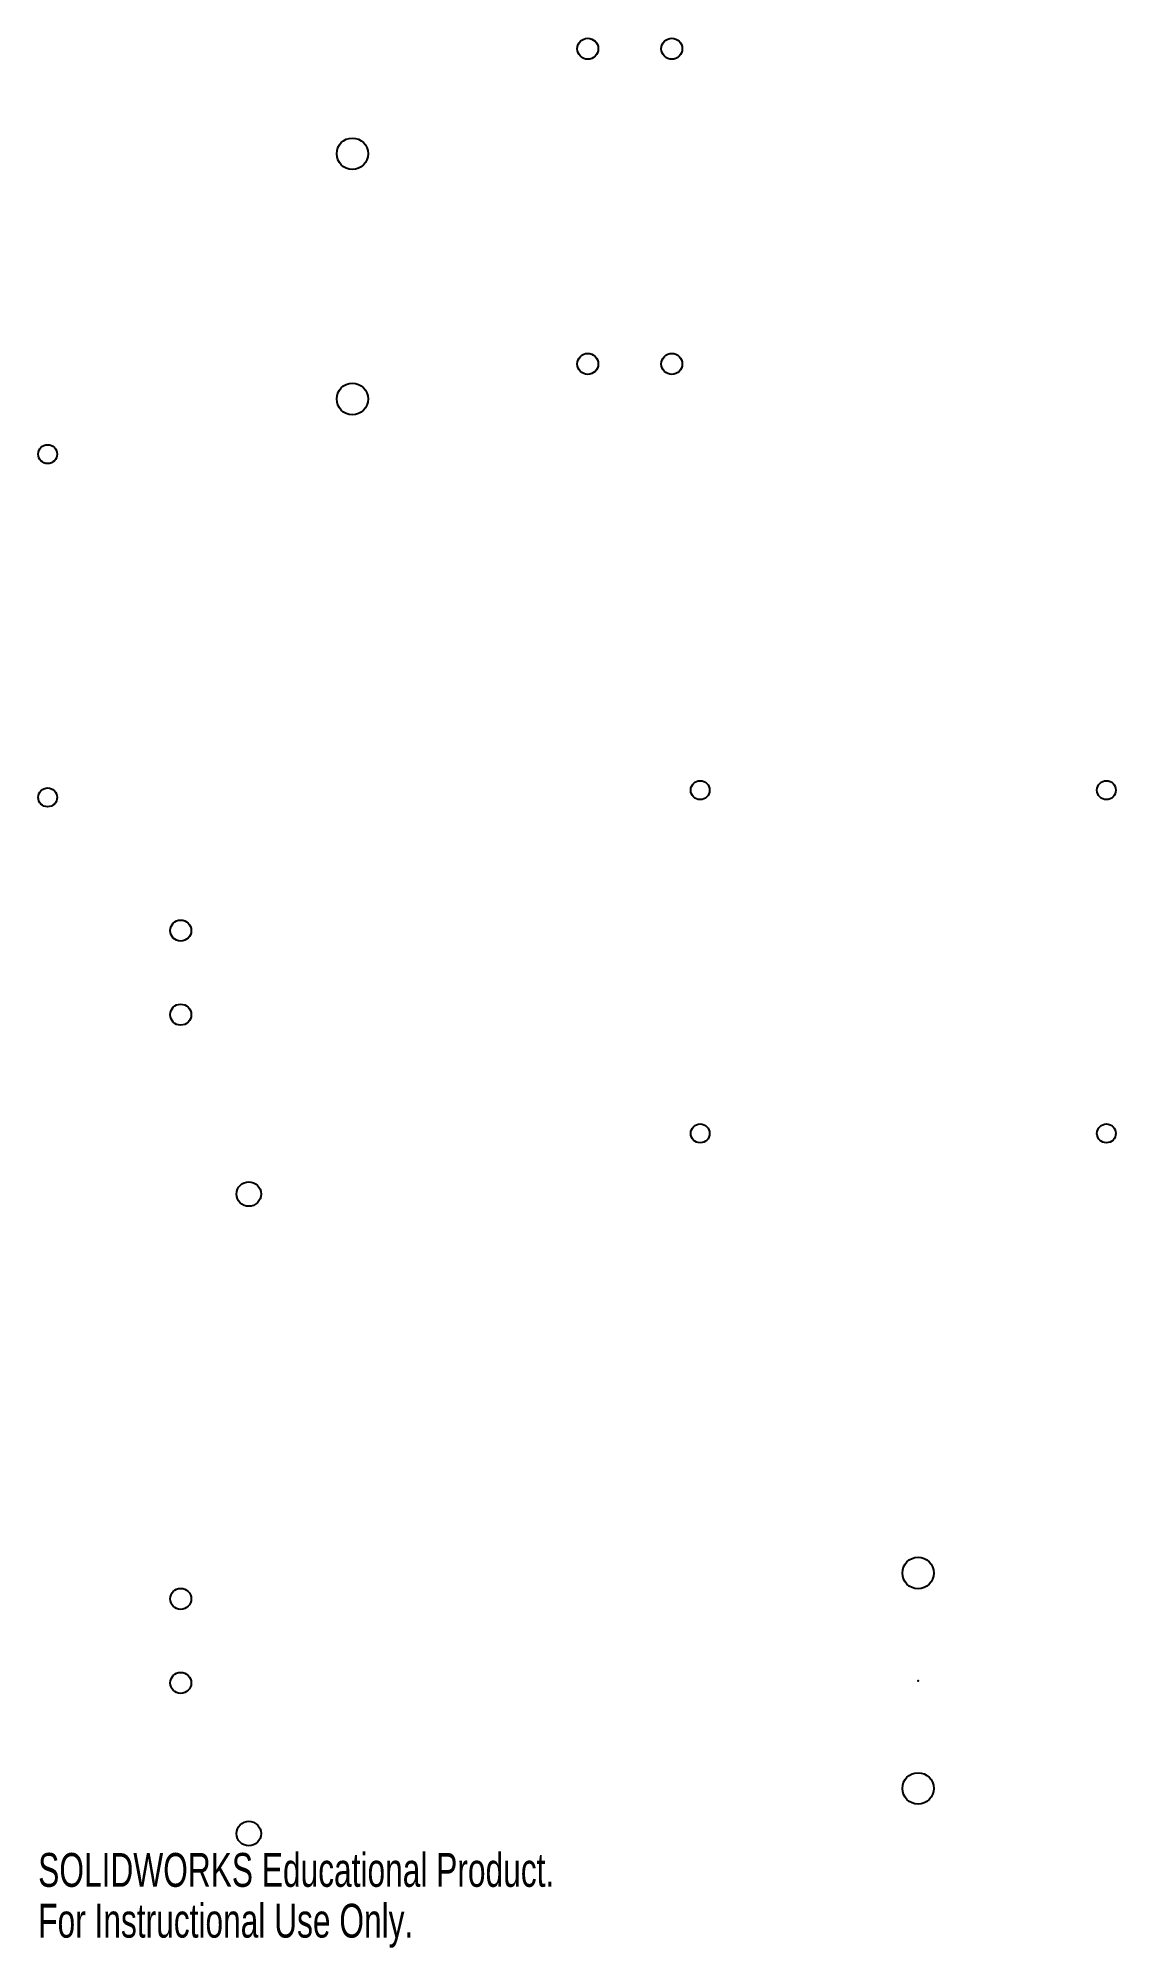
# Model space of a CAD drawing. Header units: millimetres. Extents: x 137 to 291, y -176 to 96.
import ezdxf

# ---------------------------------------------------------------- set-up
doc = ezdxf.new("R2010")
doc.units = ezdxf.units.MM
doc.header["$PDSIZE"] = -1
doc.styles.add('SLDTEXTSTYLE0', font='TXT', dxfattribs={"width": 0.7})

msp = doc.modelspace()

# ---------------------------------------------------------------- linework, layer by layer
at = {"color": 7, "linetype": 'Continuous'}
for centre, radius in [((215.88, 94.76), 1.5), ((227.88, 94.76), 1.5), ((182.28, 79.76), 2.25), ((215.88, 49.76), 1.5), ((227.88, 49.76), 1.5), ((182.28, 44.76), 2.25), ((138.76, 36.88), 1.35), ((138.76, -12.12), 1.35), ((231.93, -11.09), 1.35), ((289.93, -11.09), 1.35), ((157.76, -31.14), 1.5), ((157.76, -43.14), 1.5), ((231.93, -60.09), 1.35), ((289.93, -60.09), 1.35), ((167.48, -68.75), 1.75), ((263.05, -122.86), 2.25), ((157.76, -126.54), 1.5), ((157.76, -138.54), 1.5), ((263.05, -153.61), 2.25), ((167.48, -160.05), 1.75)]:
    msp.add_circle(centre, radius, dxfattribs=at)
msp.add_point((263.05, -138.23), dxfattribs=at)

# ---------------------------------------------------------------- texts
at = {"color": 7, "linetype": 'Continuous', "char_height": 4.8336, "attachment_point": 1, "style": 'SLDTEXTSTYLE0'}
for s, insert in [('SOLIDWORKS Educational Product.', (137.41, -162.82)), ('For Instructional Use Only.', (137.41, -170.07))]:
    msp.add_mtext(s, dxfattribs=dict(at, insert=insert))

doc.saveas('drawing.dxf')
